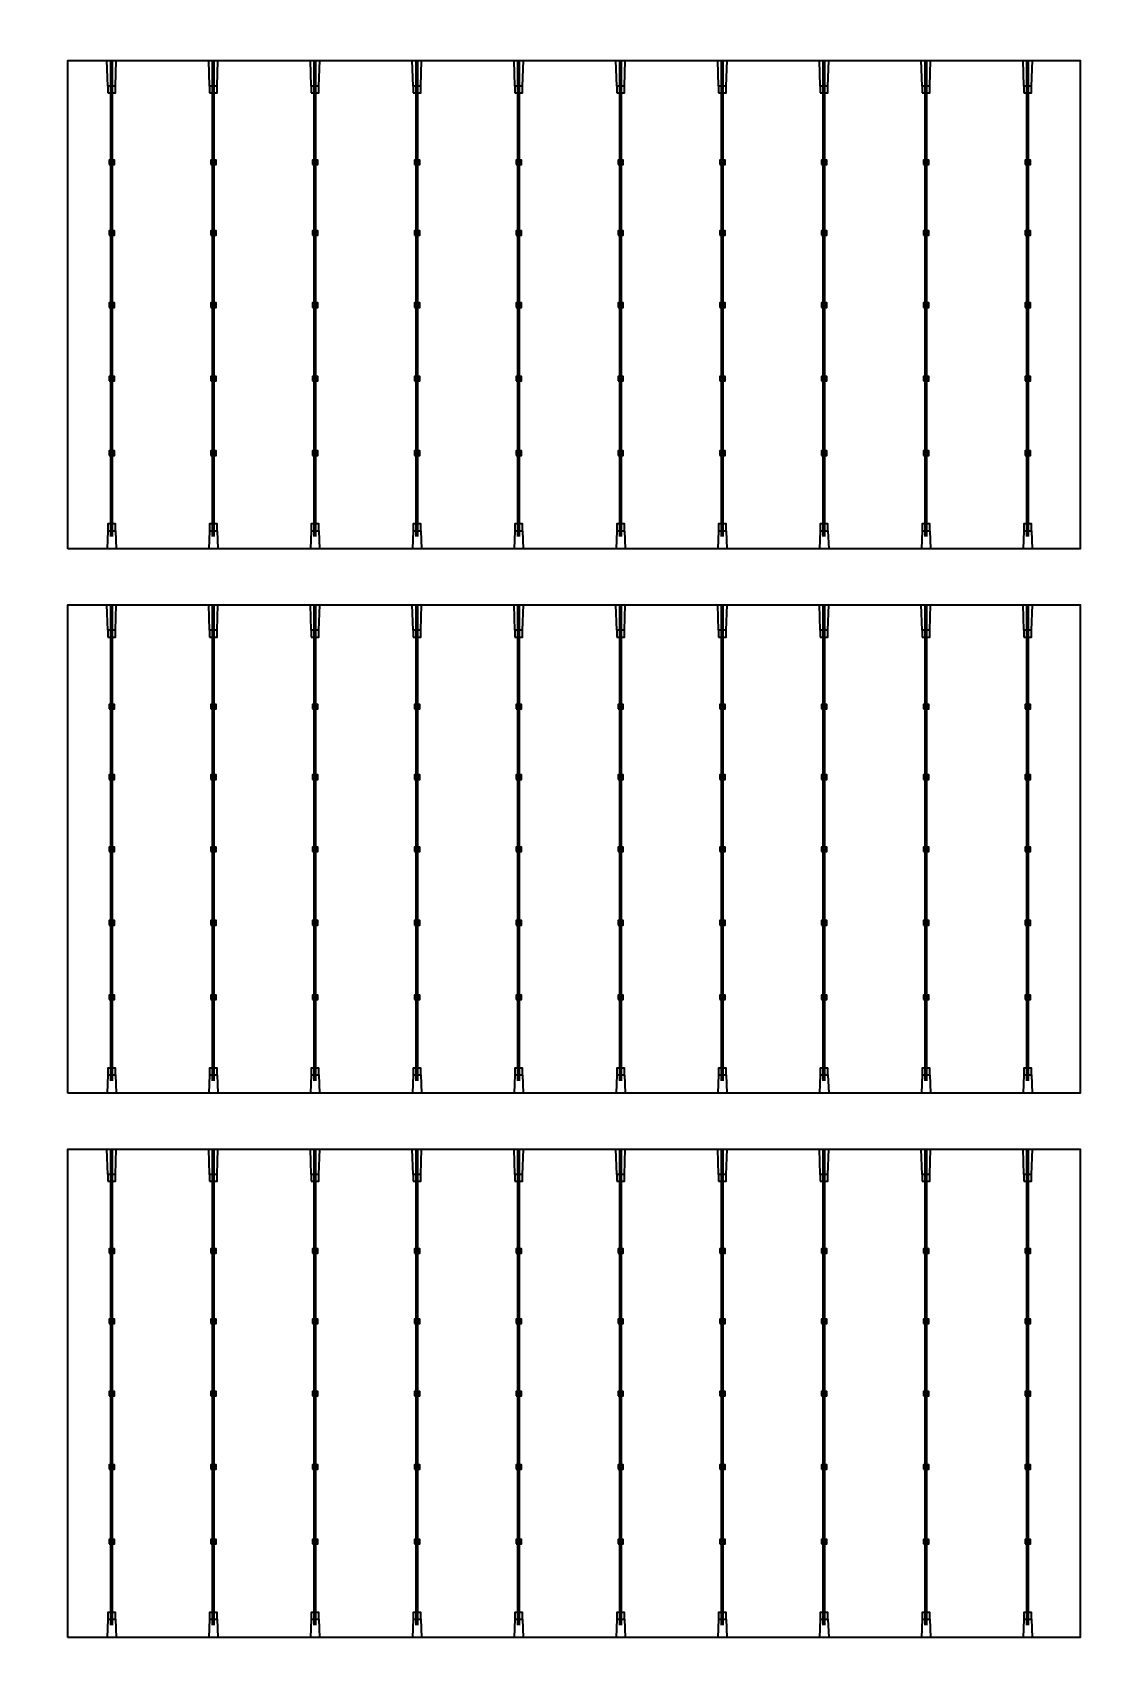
# Model space of a CAD drawing. Header units: millimetres. Extents: x 10297564 to 11610295, y -9287743 to -8409454.
# Drawn here: x 10428762 to 10431328, y -9081302 to -9077431 of the extents above; entities that cross this region are included whole.
import ezdxf

# ---------------------------------------------------------------- set-up
doc = ezdxf.new("R2010")
doc.units = ezdxf.units.MM
doc.header["$LTSCALE"] = 100
doc.layers.add('E1', color=1, linetype='Continuous')
doc.layers.add('Outline', color=5, linetype='Continuous', lineweight=25)
doc.styles.add('HL-S1', font='DotumChe.ttf')
doc.styles.add('MG', font='malgun.ttf')
doc.dimstyles.new('HL-100', dxfattribs={"dimscale": 100, "dimtxt": 3, "dimasz": 4, "dimexe": 2, "dimexo": 2, "dimgap": 1, "dimtad": 1, "dimdec": 0, "dimzin": 0, "dimlunit": 6, "dimtxsty": 'HL-S1', "dimblk": 'DOTSMALL', "dimcen": 4, "dimdle": 2, "dimclrd": 256, "dimclre": 256, "dimclrt": 4, "dimazin": 0, "dimtfac": 1, "dimtdec": 0, "dimtix": 1, "dimtmove": 2, "dimatfit": 3, "dimldrblk": 'DOTSMALL', "dimfxl": 1.5, "dimtolj": 1, "dimtzin": 0, "dimlwd": -1, "dimlwe": -1, "dimarcsym": 0})

# ---------------------------------------------------------------- blocks, each defined once
blk = doc.blocks.new('*D75')
at = {"layer": 'defpoints', "color": 0, "transparency": 16777216}
for p in [(10439230.2, -9073249.8), (10439230.2, -9073249.8), (10423426.7, -9107604.7)]:
    blk.add_point(p, dxfattribs=at)
at = {"layer": 'E1', "color": 1, "transparency": 16777216}
for p, q in [((10439593.6, -9073417), (10439593.6, -9073417)), ((10423593.8, -9107241.3), (10439063, -9073613.2)), ((10423790.1, -9107771.8), (10423790.1, -9107771.8))]:
    blk.add_line(p, q, dxfattribs=at)
for points in [[(10439002.4, -9073585.4), (10439123.6, -9073641.1), (10439230.2, -9073249.8)], [(10423533.3, -9107213.4), (10423654.4, -9107269.1), (10423426.7, -9107604.7)]]:
    blk.add_solid(points, dxfattribs=at)
at = {"layer": 'E1', "color": 7, "transparency": 16777216, "insert": (10430911.1, -9090235.3), "char_height": 500, "attachment_point": 5, "rotation": 65.2972, "style": 'MG'}
blk.add_mtext('\\A1;2711.1', dxfattribs=at)
blk = doc.blocks.new('_DotSmall')
at = {"color": 0, "linetype": 'ByBlock', "const_width": 0.5}
blk.add_lwpolyline([(-0.0625, 0, 1), (0.0625, 0, 1)], format="xyb", close=True, dxfattribs=at)

msp = doc.modelspace()

# ---------------------------------------------------------------- hatches: boundary and pattern name
at = {"true_color": 0x939598}
h = msp.add_hatch(color=252, dxfattribs=at)
h.dxf.hatch_style = 1
h.paths.add_polyline_path([(10428950.9, -9077497.1), (10428946.9, -9077497.1), (10428946.9, -9078625.5), (10428950.9, -9078625.5)])
h = msp.add_hatch(color=252, dxfattribs=at)
h.dxf.hatch_style = 1
h.paths.add_polyline_path([(10429192.2, -9077497.1), (10429188.2, -9077497.1), (10429188.2, -9078625.5), (10429192.2, -9078625.5)])
h = msp.add_hatch(color=252, dxfattribs=at)
h.dxf.hatch_style = 1
h.paths.add_polyline_path([(10429433.5, -9077497.1), (10429429.5, -9077497.1), (10429429.5, -9078625.5), (10429433.5, -9078625.5)])
h = msp.add_hatch(color=252, dxfattribs=at)
h.dxf.hatch_style = 1
h.paths.add_polyline_path([(10429674.8, -9077497.1), (10429670.8, -9077497.1), (10429670.8, -9078625.5), (10429674.8, -9078625.5)])
h = msp.add_hatch(color=252, dxfattribs=at)
h.dxf.hatch_style = 1
h.paths.add_polyline_path([(10429916.1, -9077497.1), (10429912.1, -9077497.1), (10429912.1, -9078625.5), (10429916.1, -9078625.5)])
h = msp.add_hatch(color=252, dxfattribs=at)
h.dxf.hatch_style = 1
h.paths.add_polyline_path([(10430157.4, -9077497.1), (10430153.4, -9077497.1), (10430153.4, -9078625.5), (10430157.4, -9078625.5)])
h = msp.add_hatch(color=252, dxfattribs=at)
h.dxf.hatch_style = 1
h.paths.add_polyline_path([(10430398.7, -9077497.1), (10430394.7, -9077497.1), (10430394.7, -9078625.5), (10430398.7, -9078625.5)])
h = msp.add_hatch(color=252, dxfattribs=at)
h.dxf.hatch_style = 1
h.paths.add_polyline_path([(10430640.1, -9077497.1), (10430636, -9077497.1), (10430636, -9078625.5), (10430640.1, -9078625.5)])
h = msp.add_hatch(color=252, dxfattribs=at)
h.dxf.hatch_style = 1
h.paths.add_polyline_path([(10430881.4, -9077497.1), (10430877.3, -9077497.1), (10430877.3, -9078625.5), (10430881.4, -9078625.5)])
h = msp.add_hatch(color=252, dxfattribs=at)
h.dxf.hatch_style = 1
h.paths.add_polyline_path([(10431122.7, -9077497.1), (10431118.6, -9077497.1), (10431118.6, -9078625.5), (10431122.7, -9078625.5)])
h = msp.add_hatch(color=252, dxfattribs=at)
h.dxf.hatch_style = 1
h.paths.add_polyline_path([(10428950.9, -9078787.3), (10428946.9, -9078787.3), (10428946.9, -9079915.8), (10428950.9, -9079915.8)])
h = msp.add_hatch(color=252, dxfattribs=at)
h.dxf.hatch_style = 1
h.paths.add_polyline_path([(10429192.2, -9078787.3), (10429188.2, -9078787.3), (10429188.2, -9079915.8), (10429192.2, -9079915.8)])
h = msp.add_hatch(color=252, dxfattribs=at)
h.dxf.hatch_style = 1
h.paths.add_polyline_path([(10429433.5, -9078787.3), (10429429.5, -9078787.3), (10429429.5, -9079915.8), (10429433.5, -9079915.8)])
h = msp.add_hatch(color=252, dxfattribs=at)
h.dxf.hatch_style = 1
h.paths.add_polyline_path([(10429674.8, -9078787.3), (10429670.8, -9078787.3), (10429670.8, -9079915.8), (10429674.8, -9079915.8)])
h = msp.add_hatch(color=252, dxfattribs=at)
h.dxf.hatch_style = 1
h.paths.add_polyline_path([(10429916.1, -9078787.3), (10429912.1, -9078787.3), (10429912.1, -9079915.8), (10429916.1, -9079915.8)])
h = msp.add_hatch(color=252, dxfattribs=at)
h.dxf.hatch_style = 1
h.paths.add_polyline_path([(10430157.4, -9078787.3), (10430153.4, -9078787.3), (10430153.4, -9079915.8), (10430157.4, -9079915.8)])
h = msp.add_hatch(color=252, dxfattribs=at)
h.dxf.hatch_style = 1
h.paths.add_polyline_path([(10430398.7, -9078787.3), (10430394.7, -9078787.3), (10430394.7, -9079915.8), (10430398.7, -9079915.8)])
h = msp.add_hatch(color=252, dxfattribs=at)
h.dxf.hatch_style = 1
h.paths.add_polyline_path([(10430640.1, -9078787.3), (10430636, -9078787.3), (10430636, -9079915.8), (10430640.1, -9079915.8)])
h = msp.add_hatch(color=252, dxfattribs=at)
h.dxf.hatch_style = 1
h.paths.add_polyline_path([(10430881.4, -9078787.3), (10430877.3, -9078787.3), (10430877.3, -9079915.8), (10430881.4, -9079915.8)])
h = msp.add_hatch(color=252, dxfattribs=at)
h.dxf.hatch_style = 1
h.paths.add_polyline_path([(10431122.7, -9078787.3), (10431118.6, -9078787.3), (10431118.6, -9079915.8), (10431122.7, -9079915.8)])
h = msp.add_hatch(color=252, dxfattribs=at)
h.dxf.hatch_style = 1
h.paths.add_polyline_path([(10428950.9, -9080077.5), (10428946.9, -9080077.5), (10428946.9, -9081206), (10428950.9, -9081206)])
h = msp.add_hatch(color=252, dxfattribs=at)
h.dxf.hatch_style = 1
h.paths.add_polyline_path([(10429192.2, -9080077.5), (10429188.2, -9080077.5), (10429188.2, -9081206), (10429192.2, -9081206)])
h = msp.add_hatch(color=252, dxfattribs=at)
h.dxf.hatch_style = 1
h.paths.add_polyline_path([(10429433.5, -9080077.5), (10429429.5, -9080077.5), (10429429.5, -9081206), (10429433.5, -9081206)])
h = msp.add_hatch(color=252, dxfattribs=at)
h.dxf.hatch_style = 1
h.paths.add_polyline_path([(10429674.8, -9080077.5), (10429670.8, -9080077.5), (10429670.8, -9081206), (10429674.8, -9081206)])
h = msp.add_hatch(color=252, dxfattribs=at)
h.dxf.hatch_style = 1
h.paths.add_polyline_path([(10429916.1, -9080077.5), (10429912.1, -9080077.5), (10429912.1, -9081206), (10429916.1, -9081206)])
h = msp.add_hatch(color=252, dxfattribs=at)
h.dxf.hatch_style = 1
h.paths.add_polyline_path([(10430157.4, -9080077.5), (10430153.4, -9080077.5), (10430153.4, -9081206), (10430157.4, -9081206)])
h = msp.add_hatch(color=252, dxfattribs=at)
h.dxf.hatch_style = 1
h.paths.add_polyline_path([(10430398.7, -9080077.5), (10430394.7, -9080077.5), (10430394.7, -9081206), (10430398.7, -9081206)])
h = msp.add_hatch(color=252, dxfattribs=at)
h.dxf.hatch_style = 1
h.paths.add_polyline_path([(10430640.1, -9080077.5), (10430636, -9080077.5), (10430636, -9081206), (10430640.1, -9081206)])
h = msp.add_hatch(color=252, dxfattribs=at)
h.dxf.hatch_style = 1
h.paths.add_polyline_path([(10430881.4, -9080077.5), (10430877.3, -9080077.5), (10430877.3, -9081206), (10430881.4, -9081206)])
h = msp.add_hatch(color=252, dxfattribs=at)
h.dxf.hatch_style = 1
h.paths.add_polyline_path([(10431122.7, -9080077.5), (10431118.6, -9080077.5), (10431118.6, -9081206), (10431122.7, -9081206)])

# ---------------------------------------------------------------- linework, layer by layer
for p, q in [((10428939.8, -9077557.4), (10428937.9, -9077497.1)), ((10428946.9, -9078625.5), (10428946.9, -9077497.1)), ((10428950.9, -9078625.5), (10428950.9, -9077497.1)), ((10428957.9, -9077557.4), (10428959.9, -9077497.1)), ((10429181.1, -9077557.4), (10429179.2, -9077497.1)), ((10429188.2, -9078625.5), (10429188.2, -9077497.1)), ((10429192.2, -9078625.5), (10429192.2, -9077497.1)), ((10429199.3, -9077557.4), (10429201.2, -9077497.1)), ((10429422.4, -9077557.4), (10429420.5, -9077497.1)), ((10429429.5, -9078625.5), (10429429.5, -9077497.1)), ((10429433.5, -9078625.5), (10429433.5, -9077497.1)), ((10429440.6, -9077557.4), (10429442.5, -9077497.1)), ((10429663.7, -9077557.4), (10429661.8, -9077497.1)), ((10429670.8, -9078625.5), (10429670.8, -9077497.1)), ((10429674.8, -9078625.5), (10429674.8, -9077497.1)), ((10429681.9, -9077557.4), (10429683.8, -9077497.1)), ((10429905, -9077557.4), (10429903.1, -9077497.1)), ((10429912.1, -9078625.5), (10429912.1, -9077497.1)), ((10429916.1, -9078625.5), (10429916.1, -9077497.1)), ((10429923.2, -9077557.4), (10429925.1, -9077497.1)), ((10430146.3, -9077557.4), (10430144.4, -9077497.1)), ((10430153.4, -9078625.5), (10430153.4, -9077497.1)), ((10430157.4, -9078625.5), (10430157.4, -9077497.1)), ((10430164.5, -9077557.4), (10430166.4, -9077497.1)), ((10430387.7, -9077557.4), (10430385.7, -9077497.1)), ((10430394.7, -9078625.5), (10430394.7, -9077497.1)), ((10430398.7, -9078625.5), (10430398.7, -9077497.1)), ((10430405.8, -9077557.4), (10430407.8, -9077497.1)), ((10430629, -9077557.4), (10430627, -9077497.1)), ((10430636, -9078625.5), (10430636, -9077497.1)), ((10430640.1, -9078625.5), (10430640.1, -9077497.1)), ((10430647.1, -9077557.4), (10430649.1, -9077497.1)), ((10430870.3, -9077557.4), (10430868.3, -9077497.1)), ((10430877.3, -9078625.5), (10430877.3, -9077497.1)), ((10430881.4, -9078625.5), (10430881.4, -9077497.1)), ((10430888.4, -9077557.4), (10430890.4, -9077497.1)), ((10431111.6, -9077557.4), (10431109.6, -9077497.1)), ((10431118.6, -9078625.5), (10431118.6, -9077497.1)), ((10431122.7, -9078625.5), (10431122.7, -9077497.1)), ((10431129.7, -9077557.4), (10431131.7, -9077497.1)), ((10428948.5, -9077558.1), (10428948.5, -9077900.4)), ((10428949.3, -9077558.1), (10428949.3, -9077900.4)), ((10429189.8, -9077558.1), (10429189.8, -9077900.4)), ((10429190.6, -9077558.1), (10429190.6, -9077900.4)), ((10429431.1, -9077558.1), (10429431.1, -9078071.7)), ((10429431.9, -9077558.1), (10429431.9, -9078071.7)), ((10429672.4, -9077558.1), (10429672.4, -9078071.7)), ((10429673.2, -9077558.1), (10429673.2, -9078071.7)), ((10429913.7, -9077558.1), (10429913.7, -9078071.7)), ((10429914.5, -9077558.1), (10429914.5, -9078071.7)), ((10430155, -9077558.1), (10430155, -9078071.7)), ((10430155.8, -9077558.1), (10430155.8, -9078071.7)), ((10430396.3, -9077558.1), (10430396.3, -9078071.7)), ((10430397.1, -9077558.1), (10430397.1, -9078071.7)), ((10430637.6, -9077558.1), (10430637.6, -9078071.7)), ((10430638.4, -9077558.1), (10430638.4, -9078071.7)), ((10430878.9, -9077558.1), (10430878.9, -9078071.7)), ((10430879.8, -9077558.1), (10430879.8, -9078071.7)), ((10431120.2, -9077558.1), (10431120.2, -9078071.7)), ((10431121.1, -9077558.1), (10431121.1, -9078071.7)), ((10428948.5, -9077910.8), (10428948.5, -9078071.7)), ((10428949.3, -9077910.8), (10428949.3, -9078071.7)), ((10429189.8, -9077910.8), (10429189.8, -9078071.7)), ((10429190.6, -9077910.8), (10429190.6, -9078071.7)), ((10428948.5, -9078082.1), (10428948.5, -9078245.7)), ((10428949.3, -9078082.1), (10428949.3, -9078245.7)), ((10429189.8, -9078082.1), (10429189.8, -9078422.6)), ((10429190.6, -9078082.1), (10429190.6, -9078422.6)), ((10429431.1, -9078082.1), (10429431.1, -9078422.6)), ((10429431.9, -9078082.1), (10429431.9, -9078422.6)), ((10429672.4, -9078082.1), (10429672.4, -9078422.6)), ((10429673.2, -9078082.1), (10429673.2, -9078422.6)), ((10429913.7, -9078082.1), (10429913.7, -9078422.6)), ((10429914.5, -9078082.1), (10429914.5, -9078422.6)), ((10430155, -9078082.1), (10430155, -9078422.6)), ((10430155.8, -9078082.1), (10430155.8, -9078422.6)), ((10430396.3, -9078082.1), (10430396.3, -9078422.6)), ((10430397.1, -9078082.1), (10430397.1, -9078422.6)), ((10430637.6, -9078082.1), (10430637.6, -9078422.6)), ((10430638.4, -9078082.1), (10430638.4, -9078422.6)), ((10430878.9, -9078082.1), (10430878.9, -9078422.6)), ((10430879.8, -9078082.1), (10430879.8, -9078422.6)), ((10431120.2, -9078082.1), (10431120.2, -9078422.6)), ((10431121.1, -9078082.1), (10431121.1, -9078422.6)), ((10428948.5, -9078256.2), (10428948.5, -9078422.6)), ((10428949.3, -9078256.2), (10428949.3, -9078422.6)), ((10428948.5, -9078433.1), (10428948.5, -9078595.6)), ((10428949.3, -9078433.1), (10428949.3, -9078595.6)), ((10429189.8, -9078433.1), (10429189.8, -9078595.6)), ((10429190.6, -9078433.1), (10429190.6, -9078595.6)), ((10429431.1, -9078433.1), (10429431.1, -9078595.6)), ((10429431.9, -9078433.1), (10429431.9, -9078595.6)), ((10429672.4, -9078433.1), (10429672.4, -9078595.6)), ((10429673.2, -9078433.1), (10429673.2, -9078595.6)), ((10429913.7, -9078433.1), (10429913.7, -9078595.6)), ((10429914.5, -9078433.1), (10429914.5, -9078595.6)), ((10430155, -9078433.1), (10430155, -9078595.6)), ((10430155.8, -9078433.1), (10430155.8, -9078595.6)), ((10430396.3, -9078433.1), (10430396.3, -9078595.6)), ((10430397.1, -9078433.1), (10430397.1, -9078595.6)), ((10430637.6, -9078433.1), (10430637.6, -9078595.6)), ((10430638.4, -9078433.1), (10430638.4, -9078595.6)), ((10430878.9, -9078433.1), (10430878.9, -9078595.6)), ((10430879.8, -9078433.1), (10430879.8, -9078595.6)), ((10431120.2, -9078433.1), (10431120.2, -9078595.6)), ((10431121.1, -9078433.1), (10431121.1, -9078595.6)), ((10428939.8, -9078611.6), (10428938.1, -9078654.8)), ((10428957.9, -9078611.6), (10428959.6, -9078654.8)), ((10429181.1, -9078611.6), (10429179.4, -9078654.8)), ((10429199.3, -9078611.6), (10429200.9, -9078654.8)), ((10429422.4, -9078611.6), (10429420.7, -9078654.8)), ((10429440.6, -9078611.6), (10429442.2, -9078654.8)), ((10429663.7, -9078611.6), (10429662, -9078654.8)), ((10429681.9, -9078611.6), (10429683.6, -9078654.8)), ((10429905, -9078611.6), (10429903.4, -9078654.8)), ((10429923.2, -9078611.6), (10429924.9, -9078654.8)), ((10430146.3, -9078611.6), (10430144.7, -9078654.8)), ((10430164.5, -9078611.6), (10430166.2, -9078654.8)), ((10430387.7, -9078611.6), (10430386, -9078654.8)), ((10430405.8, -9078611.6), (10430407.5, -9078654.8)), ((10430629, -9078611.6), (10430627.3, -9078654.8)), ((10430647.1, -9078611.6), (10430648.8, -9078654.8)), ((10430870.3, -9078611.6), (10430868.6, -9078654.8)), ((10430888.4, -9078611.6), (10430890.1, -9078654.8)), ((10431111.6, -9078611.6), (10431109.9, -9078654.8)), ((10431129.7, -9078611.6), (10431131.4, -9078654.8)), ((10428939.8, -9078847.6), (10428937.9, -9078787.3)), ((10428946.9, -9079915.8), (10428946.9, -9078787.3)), ((10428950.9, -9079915.8), (10428950.9, -9078787.3)), ((10428957.9, -9078847.6), (10428959.9, -9078787.3)), ((10429181.1, -9078847.6), (10429179.2, -9078787.3)), ((10429188.2, -9079915.8), (10429188.2, -9078787.3)), ((10429192.2, -9079915.8), (10429192.2, -9078787.3)), ((10429199.3, -9078847.6), (10429201.2, -9078787.3)), ((10429422.4, -9078847.6), (10429420.5, -9078787.3)), ((10429429.5, -9079915.8), (10429429.5, -9078787.3)), ((10429433.5, -9079915.8), (10429433.5, -9078787.3)), ((10429440.6, -9078847.6), (10429442.5, -9078787.3)), ((10429663.7, -9078847.6), (10429661.8, -9078787.3)), ((10429670.8, -9079915.8), (10429670.8, -9078787.3)), ((10429674.8, -9079915.8), (10429674.8, -9078787.3)), ((10429681.9, -9078847.6), (10429683.8, -9078787.3)), ((10429905, -9078847.6), (10429903.1, -9078787.3)), ((10429912.1, -9079915.8), (10429912.1, -9078787.3)), ((10429916.1, -9079915.8), (10429916.1, -9078787.3)), ((10429923.2, -9078847.6), (10429925.1, -9078787.3)), ((10430146.3, -9078847.6), (10430144.4, -9078787.3)), ((10430153.4, -9079915.8), (10430153.4, -9078787.3)), ((10430157.4, -9079915.8), (10430157.4, -9078787.3)), ((10430164.5, -9078847.6), (10430166.4, -9078787.3)), ((10430387.7, -9078847.6), (10430385.7, -9078787.3)), ((10430394.7, -9079915.8), (10430394.7, -9078787.3)), ((10430398.7, -9079915.8), (10430398.7, -9078787.3)), ((10430405.8, -9078847.6), (10430407.8, -9078787.3)), ((10430629, -9078847.6), (10430627, -9078787.3)), ((10430636, -9079915.8), (10430636, -9078787.3)), ((10430640.1, -9079915.8), (10430640.1, -9078787.3)), ((10430647.1, -9078847.6), (10430649.1, -9078787.3)), ((10430870.3, -9078847.6), (10430868.3, -9078787.3)), ((10430877.3, -9079915.8), (10430877.3, -9078787.3)), ((10430881.4, -9079915.8), (10430881.4, -9078787.3)), ((10430888.4, -9078847.6), (10430890.4, -9078787.3)), ((10431111.6, -9078847.6), (10431109.6, -9078787.3)), ((10431118.6, -9079915.8), (10431118.6, -9078787.3)), ((10431122.7, -9079915.8), (10431122.7, -9078787.3)), ((10431129.7, -9078847.6), (10431131.7, -9078787.3)), ((10428948.5, -9078848.3), (10428948.5, -9079190.6)), ((10428949.3, -9078848.3), (10428949.3, -9079190.6)), ((10429189.8, -9078848.3), (10429189.8, -9079190.6)), ((10429190.6, -9078848.3), (10429190.6, -9079190.6)), ((10429431.1, -9078848.3), (10429431.1, -9079361.9)), ((10429431.9, -9078848.3), (10429431.9, -9079361.9)), ((10429672.4, -9078848.3), (10429672.4, -9079361.9)), ((10429673.2, -9078848.3), (10429673.2, -9079361.9)), ((10429913.7, -9078848.3), (10429913.7, -9079361.9)), ((10429914.5, -9078848.3), (10429914.5, -9079361.9)), ((10430155, -9078848.3), (10430155, -9079361.9)), ((10430155.8, -9078848.3), (10430155.8, -9079361.9)), ((10430396.3, -9078848.3), (10430396.3, -9079361.9)), ((10430397.1, -9078848.3), (10430397.1, -9079361.9)), ((10430637.6, -9078848.3), (10430637.6, -9079361.9)), ((10430638.4, -9078848.3), (10430638.4, -9079361.9)), ((10430878.9, -9078848.3), (10430878.9, -9079361.9)), ((10430879.8, -9078848.3), (10430879.8, -9079361.9)), ((10431120.2, -9078848.3), (10431120.2, -9079361.9)), ((10431121.1, -9078848.3), (10431121.1, -9079361.9)), ((10428948.5, -9079201.1), (10428948.5, -9079361.9)), ((10428949.3, -9079201.1), (10428949.3, -9079361.9)), ((10429189.8, -9079201.1), (10429189.8, -9079361.9)), ((10429190.6, -9079201.1), (10429190.6, -9079361.9)), ((10428948.5, -9079372.3), (10428948.5, -9079536)), ((10428949.3, -9079372.3), (10428949.3, -9079536)), ((10429189.8, -9079372.3), (10429189.8, -9079712.8)), ((10429190.6, -9079372.3), (10429190.6, -9079712.8)), ((10429431.1, -9079372.3), (10429431.1, -9079712.8)), ((10429431.9, -9079372.3), (10429431.9, -9079712.8)), ((10429672.4, -9079372.3), (10429672.4, -9079712.8)), ((10429673.2, -9079372.3), (10429673.2, -9079712.8)), ((10429913.7, -9079372.3), (10429913.7, -9079712.8)), ((10429914.5, -9079372.3), (10429914.5, -9079712.8)), ((10430155, -9079372.3), (10430155, -9079712.8)), ((10430155.8, -9079372.3), (10430155.8, -9079712.8)), ((10430396.3, -9079372.3), (10430396.3, -9079712.8)), ((10430397.1, -9079372.3), (10430397.1, -9079712.8)), ((10430637.6, -9079372.3), (10430637.6, -9079712.8)), ((10430638.4, -9079372.3), (10430638.4, -9079712.8)), ((10430878.9, -9079372.3), (10430878.9, -9079712.8)), ((10430879.8, -9079372.3), (10430879.8, -9079712.8)), ((10431120.2, -9079372.3), (10431120.2, -9079712.8)), ((10431121.1, -9079372.3), (10431121.1, -9079712.8)), ((10428948.5, -9079546.4), (10428948.5, -9079712.8)), ((10428949.3, -9079546.4), (10428949.3, -9079712.8)), ((10428948.5, -9079723.3), (10428948.5, -9079885.8)), ((10428949.3, -9079723.3), (10428949.3, -9079885.8)), ((10429189.8, -9079723.3), (10429189.8, -9079885.8)), ((10429190.6, -9079723.3), (10429190.6, -9079885.8)), ((10429431.1, -9079723.3), (10429431.1, -9079885.8)), ((10429431.9, -9079723.3), (10429431.9, -9079885.8)), ((10429672.4, -9079723.3), (10429672.4, -9079885.8)), ((10429673.2, -9079723.3), (10429673.2, -9079885.8)), ((10429913.7, -9079723.3), (10429913.7, -9079885.8)), ((10429914.5, -9079723.3), (10429914.5, -9079885.8)), ((10430155, -9079723.3), (10430155, -9079885.8)), ((10430155.8, -9079723.3), (10430155.8, -9079885.8)), ((10430396.3, -9079723.3), (10430396.3, -9079885.8)), ((10430397.1, -9079723.3), (10430397.1, -9079885.8)), ((10430637.6, -9079723.3), (10430637.6, -9079885.8)), ((10430638.4, -9079723.3), (10430638.4, -9079885.8)), ((10430878.9, -9079723.3), (10430878.9, -9079885.8)), ((10430879.8, -9079723.3), (10430879.8, -9079885.8)), ((10431120.2, -9079723.3), (10431120.2, -9079885.8)), ((10431121.1, -9079723.3), (10431121.1, -9079885.8)), ((10428939.8, -9079901.8), (10428938.1, -9079945)), ((10428957.9, -9079901.8), (10428959.6, -9079945)), ((10429181.1, -9079901.8), (10429179.4, -9079945)), ((10429199.3, -9079901.8), (10429200.9, -9079945)), ((10429422.4, -9079901.8), (10429420.7, -9079945)), ((10429440.6, -9079901.8), (10429442.2, -9079945)), ((10429663.7, -9079901.8), (10429662, -9079945)), ((10429681.9, -9079901.8), (10429683.6, -9079945)), ((10429905, -9079901.8), (10429903.4, -9079945)), ((10429923.2, -9079901.8), (10429924.9, -9079945)), ((10430146.3, -9079901.8), (10430144.7, -9079945)), ((10430164.5, -9079901.8), (10430166.2, -9079945)), ((10430387.7, -9079901.8), (10430386, -9079945)), ((10430405.8, -9079901.8), (10430407.5, -9079945)), ((10430629, -9079901.8), (10430627.3, -9079945)), ((10430647.1, -9079901.8), (10430648.8, -9079945)), ((10430870.3, -9079901.8), (10430868.6, -9079945)), ((10430888.4, -9079901.8), (10430890.1, -9079945)), ((10431111.6, -9079901.8), (10431109.9, -9079945)), ((10431129.7, -9079901.8), (10431131.4, -9079945)), ((10428939.8, -9080137.8), (10428937.9, -9080077.5)), ((10428946.9, -9081206), (10428946.9, -9080077.5)), ((10428950.9, -9081206), (10428950.9, -9080077.5)), ((10428957.9, -9080137.8), (10428959.9, -9080077.5)), ((10429181.1, -9080137.8), (10429179.2, -9080077.5)), ((10429188.2, -9081206), (10429188.2, -9080077.5)), ((10429192.2, -9081206), (10429192.2, -9080077.5)), ((10429199.3, -9080137.8), (10429201.2, -9080077.5)), ((10429422.4, -9080137.8), (10429420.5, -9080077.5)), ((10429429.5, -9081206), (10429429.5, -9080077.5)), ((10429433.5, -9081206), (10429433.5, -9080077.5)), ((10429440.6, -9080137.8), (10429442.5, -9080077.5)), ((10429663.7, -9080137.8), (10429661.8, -9080077.5)), ((10429670.8, -9081206), (10429670.8, -9080077.5)), ((10429674.8, -9081206), (10429674.8, -9080077.5)), ((10429681.9, -9080137.8), (10429683.8, -9080077.5)), ((10429905, -9080137.8), (10429903.1, -9080077.5)), ((10429912.1, -9081206), (10429912.1, -9080077.5)), ((10429916.1, -9081206), (10429916.1, -9080077.5)), ((10429923.2, -9080137.8), (10429925.1, -9080077.5)), ((10430146.3, -9080137.8), (10430144.4, -9080077.5)), ((10430153.4, -9081206), (10430153.4, -9080077.5)), ((10430157.4, -9081206), (10430157.4, -9080077.5)), ((10430164.5, -9080137.8), (10430166.4, -9080077.5)), ((10430387.7, -9080137.8), (10430385.7, -9080077.5)), ((10430394.7, -9081206), (10430394.7, -9080077.5)), ((10430398.7, -9081206), (10430398.7, -9080077.5)), ((10430405.8, -9080137.8), (10430407.8, -9080077.5)), ((10430629, -9080137.8), (10430627, -9080077.5)), ((10430636, -9081206), (10430636, -9080077.5)), ((10430640.1, -9081206), (10430640.1, -9080077.5)), ((10430647.1, -9080137.8), (10430649.1, -9080077.5)), ((10430870.3, -9080137.8), (10430868.3, -9080077.5)), ((10430877.3, -9081206), (10430877.3, -9080077.5)), ((10430881.4, -9081206), (10430881.4, -9080077.5)), ((10430888.4, -9080137.8), (10430890.4, -9080077.5)), ((10431111.6, -9080137.8), (10431109.6, -9080077.5)), ((10431118.6, -9081206), (10431118.6, -9080077.5)), ((10431122.7, -9081206), (10431122.7, -9080077.5)), ((10431129.7, -9080137.8), (10431131.7, -9080077.5)), ((10428948.5, -9080138.5), (10428948.5, -9080480.8)), ((10428949.3, -9080138.5), (10428949.3, -9080480.8)), ((10429189.8, -9080138.5), (10429189.8, -9080480.8)), ((10429190.6, -9080138.5), (10429190.6, -9080480.8)), ((10429431.1, -9080138.5), (10429431.1, -9080652.1)), ((10429431.9, -9080138.5), (10429431.9, -9080652.1)), ((10429672.4, -9080138.5), (10429672.4, -9080652.1)), ((10429673.2, -9080138.5), (10429673.2, -9080652.1)), ((10429913.7, -9080138.5), (10429913.7, -9080652.1)), ((10429914.5, -9080138.5), (10429914.5, -9080652.1)), ((10430155, -9080138.5), (10430155, -9080652.1)), ((10430155.8, -9080138.5), (10430155.8, -9080652.1)), ((10430396.3, -9080138.5), (10430396.3, -9080652.1)), ((10430397.1, -9080138.5), (10430397.1, -9080652.1)), ((10430637.6, -9080138.5), (10430637.6, -9080652.1)), ((10430638.4, -9080138.5), (10430638.4, -9080652.1)), ((10430878.9, -9080138.5), (10430878.9, -9080652.1)), ((10430879.8, -9080138.5), (10430879.8, -9080652.1)), ((10431120.2, -9080138.5), (10431120.2, -9080652.1)), ((10431121.1, -9080138.5), (10431121.1, -9080652.1)), ((10428948.5, -9080491.3), (10428948.5, -9080652.1)), ((10428949.3, -9080491.3), (10428949.3, -9080652.1)), ((10429189.8, -9080491.3), (10429189.8, -9080652.1)), ((10429190.6, -9080491.3), (10429190.6, -9080652.1)), ((10428948.5, -9080662.6), (10428948.5, -9080826.2)), ((10428949.3, -9080662.6), (10428949.3, -9080826.2)), ((10429189.8, -9080662.6), (10429189.8, -9081003)), ((10429190.6, -9080662.6), (10429190.6, -9081003)), ((10429431.1, -9080662.6), (10429431.1, -9081003)), ((10429431.9, -9080662.6), (10429431.9, -9081003)), ((10429672.4, -9080662.6), (10429672.4, -9081003)), ((10429673.2, -9080662.6), (10429673.2, -9081003)), ((10429913.7, -9080662.6), (10429913.7, -9081003)), ((10429914.5, -9080662.6), (10429914.5, -9081003)), ((10430155, -9080662.6), (10430155, -9081003)), ((10430155.8, -9080662.6), (10430155.8, -9081003)), ((10430396.3, -9080662.6), (10430396.3, -9081003)), ((10430397.1, -9080662.6), (10430397.1, -9081003)), ((10430637.6, -9080662.6), (10430637.6, -9081003)), ((10430638.4, -9080662.6), (10430638.4, -9081003)), ((10430878.9, -9080662.6), (10430878.9, -9081003)), ((10430879.8, -9080662.6), (10430879.8, -9081003)), ((10431120.2, -9080662.6), (10431120.2, -9081003)), ((10431121.1, -9080662.6), (10431121.1, -9081003)), ((10428948.5, -9080836.6), (10428948.5, -9081003)), ((10428949.3, -9080836.6), (10428949.3, -9081003)), ((10428948.5, -9081013.5), (10428948.5, -9081176)), ((10428949.3, -9081013.5), (10428949.3, -9081176)), ((10429189.8, -9081013.5), (10429189.8, -9081176)), ((10429190.6, -9081013.5), (10429190.6, -9081176)), ((10429431.1, -9081013.5), (10429431.1, -9081176)), ((10429431.9, -9081013.5), (10429431.9, -9081176)), ((10429672.4, -9081013.5), (10429672.4, -9081176)), ((10429673.2, -9081013.5), (10429673.2, -9081176)), ((10429913.7, -9081013.5), (10429913.7, -9081176)), ((10429914.5, -9081013.5), (10429914.5, -9081176)), ((10430155, -9081013.5), (10430155, -9081176)), ((10430155.8, -9081013.5), (10430155.8, -9081176)), ((10430396.3, -9081013.5), (10430396.3, -9081176)), ((10430397.1, -9081013.5), (10430397.1, -9081176)), ((10430637.6, -9081013.5), (10430637.6, -9081176)), ((10430638.4, -9081013.5), (10430638.4, -9081176)), ((10430878.9, -9081013.5), (10430878.9, -9081176)), ((10430879.8, -9081013.5), (10430879.8, -9081176)), ((10431120.2, -9081013.5), (10431120.2, -9081176)), ((10431121.1, -9081013.5), (10431121.1, -9081176)), ((10428939.8, -9081192), (10428938.1, -9081235.2)), ((10428957.9, -9081192), (10428959.6, -9081235.2)), ((10429181.1, -9081192), (10429179.4, -9081235.2)), ((10429199.3, -9081192), (10429200.9, -9081235.2)), ((10429422.4, -9081192), (10429420.7, -9081235.2)), ((10429440.6, -9081192), (10429442.2, -9081235.2)), ((10429663.7, -9081192), (10429662, -9081235.2)), ((10429681.9, -9081192), (10429683.6, -9081235.2)), ((10429905, -9081192), (10429903.4, -9081235.2)), ((10429923.2, -9081192), (10429924.9, -9081235.2)), ((10430146.3, -9081192), (10430144.7, -9081235.2)), ((10430164.5, -9081192), (10430166.2, -9081235.2)), ((10430387.7, -9081192), (10430386, -9081235.2)), ((10430405.8, -9081192), (10430407.5, -9081235.2)), ((10430629, -9081192), (10430627.3, -9081235.2)), ((10430647.1, -9081192), (10430648.8, -9081235.2)), ((10430870.3, -9081192), (10430868.6, -9081235.2)), ((10430888.4, -9081192), (10430890.1, -9081235.2)), ((10431111.6, -9081192), (10431109.9, -9081235.2)), ((10431129.7, -9081192), (10431131.4, -9081235.2))]:
    msp.add_line(p, q)
at = {"color": 4}
for points in [[(10428939.8, -9077573.4), (10428957.9, -9077573.4), (10428957.9, -9077557.4), (10428939.8, -9077557.4)], [(10429181.1, -9077573.4), (10429199.3, -9077573.4), (10429199.3, -9077557.4), (10429181.1, -9077557.4)], [(10429422.4, -9077573.4), (10429440.6, -9077573.4), (10429440.6, -9077557.4), (10429422.4, -9077557.4)], [(10429663.7, -9077573.4), (10429681.9, -9077573.4), (10429681.9, -9077557.4), (10429663.7, -9077557.4)], [(10429905, -9077573.4), (10429923.2, -9077573.4), (10429923.2, -9077557.4), (10429905, -9077557.4)], [(10430146.3, -9077573.4), (10430164.5, -9077573.4), (10430164.5, -9077557.4), (10430146.3, -9077557.4)], [(10430387.7, -9077573.4), (10430405.8, -9077573.4), (10430405.8, -9077557.4), (10430387.7, -9077557.4)], [(10430629, -9077573.4), (10430647.1, -9077573.4), (10430647.1, -9077557.4), (10430629, -9077557.4)], [(10430870.3, -9077573.4), (10430888.4, -9077573.4), (10430888.4, -9077557.4), (10430870.3, -9077557.4)], [(10431111.6, -9077573.4), (10431129.7, -9077573.4), (10431129.7, -9077557.4), (10431111.6, -9077557.4)], [(10428943, -9077743.7), (10428955.5, -9077743.7), (10428955.5, -9077733.3), (10428943, -9077733.3)], [(10429184.3, -9077743.7), (10429196.8, -9077743.7), (10429196.8, -9077733.3), (10429184.3, -9077733.3)], [(10429425.6, -9077743.7), (10429438.1, -9077743.7), (10429438.1, -9077733.3), (10429425.6, -9077733.3)], [(10429666.9, -9077743.7), (10429679.4, -9077743.7), (10429679.4, -9077733.3), (10429666.9, -9077733.3)], [(10429908.2, -9077743.7), (10429920.7, -9077743.7), (10429920.7, -9077733.3), (10429908.2, -9077733.3)], [(10430149.5, -9077743.7), (10430162, -9077743.7), (10430162, -9077733.3), (10430149.5, -9077733.3)], [(10430390.8, -9077743.7), (10430403.3, -9077743.7), (10430403.3, -9077733.3), (10430390.8, -9077733.3)], [(10430632.1, -9077743.7), (10430644.7, -9077743.7), (10430644.7, -9077733.3), (10430632.1, -9077733.3)], [(10430873.4, -9077743.7), (10430886, -9077743.7), (10430886, -9077733.3), (10430873.4, -9077733.3)], [(10431114.7, -9077743.7), (10431127.3, -9077743.7), (10431127.3, -9077733.3), (10431114.7, -9077733.3)], [(10428943, -9077910.8), (10428955.5, -9077910.8), (10428955.5, -9077900.4), (10428943, -9077900.4)], [(10429184.3, -9077910.8), (10429196.8, -9077910.8), (10429196.8, -9077900.4), (10429184.3, -9077900.4)], [(10429425.6, -9077910.8), (10429438.1, -9077910.8), (10429438.1, -9077900.4), (10429425.6, -9077900.4)], [(10429666.9, -9077910.8), (10429679.4, -9077910.8), (10429679.4, -9077900.4), (10429666.9, -9077900.4)], [(10429908.2, -9077910.8), (10429920.7, -9077910.8), (10429920.7, -9077900.4), (10429908.2, -9077900.4)], [(10430149.5, -9077910.8), (10430162, -9077910.8), (10430162, -9077900.4), (10430149.5, -9077900.4)], [(10430390.8, -9077910.8), (10430403.3, -9077910.8), (10430403.3, -9077900.4), (10430390.8, -9077900.4)], [(10430632.1, -9077910.8), (10430644.7, -9077910.8), (10430644.7, -9077900.4), (10430632.1, -9077900.4)], [(10430873.4, -9077910.8), (10430886, -9077910.8), (10430886, -9077900.4), (10430873.4, -9077900.4)], [(10431114.7, -9077910.8), (10431127.3, -9077910.8), (10431127.3, -9077900.4), (10431114.7, -9077900.4)], [(10428943, -9078082.1), (10428955.5, -9078082.1), (10428955.5, -9078071.7), (10428943, -9078071.7)], [(10429184.3, -9078082.1), (10429196.8, -9078082.1), (10429196.8, -9078071.7), (10429184.3, -9078071.7)], [(10429425.6, -9078082.1), (10429438.1, -9078082.1), (10429438.1, -9078071.7), (10429425.6, -9078071.7)], [(10429666.9, -9078082.1), (10429679.4, -9078082.1), (10429679.4, -9078071.7), (10429666.9, -9078071.7)], [(10429908.2, -9078082.1), (10429920.7, -9078082.1), (10429920.7, -9078071.7), (10429908.2, -9078071.7)], [(10430149.5, -9078082.1), (10430162, -9078082.1), (10430162, -9078071.7), (10430149.5, -9078071.7)], [(10430390.8, -9078082.1), (10430403.3, -9078082.1), (10430403.3, -9078071.7), (10430390.8, -9078071.7)], [(10430632.1, -9078082.1), (10430644.7, -9078082.1), (10430644.7, -9078071.7), (10430632.1, -9078071.7)], [(10430873.4, -9078082.1), (10430886, -9078082.1), (10430886, -9078071.7), (10430873.4, -9078071.7)], [(10431114.7, -9078082.1), (10431127.3, -9078082.1), (10431127.3, -9078071.7), (10431114.7, -9078071.7)], [(10428943, -9078256.2), (10428955.5, -9078256.2), (10428955.5, -9078245.7), (10428943, -9078245.7)], [(10429184.3, -9078256.2), (10429196.8, -9078256.2), (10429196.8, -9078245.7), (10429184.3, -9078245.7)], [(10429425.6, -9078256.2), (10429438.1, -9078256.2), (10429438.1, -9078245.7), (10429425.6, -9078245.7)], [(10429666.9, -9078256.2), (10429679.4, -9078256.2), (10429679.4, -9078245.7), (10429666.9, -9078245.7)], [(10429908.2, -9078256.2), (10429920.7, -9078256.2), (10429920.7, -9078245.7), (10429908.2, -9078245.7)], [(10430149.5, -9078256.2), (10430162, -9078256.2), (10430162, -9078245.7), (10430149.5, -9078245.7)], [(10430390.8, -9078256.2), (10430403.3, -9078256.2), (10430403.3, -9078245.7), (10430390.8, -9078245.7)], [(10430632.1, -9078256.2), (10430644.7, -9078256.2), (10430644.7, -9078245.7), (10430632.1, -9078245.7)], [(10430873.4, -9078256.2), (10430886, -9078256.2), (10430886, -9078245.7), (10430873.4, -9078245.7)], [(10431114.7, -9078256.2), (10431127.3, -9078256.2), (10431127.3, -9078245.7), (10431114.7, -9078245.7)], [(10428943, -9078433.1), (10428955.5, -9078433.1), (10428955.5, -9078422.6), (10428943, -9078422.6)], [(10429184.3, -9078433.1), (10429196.8, -9078433.1), (10429196.8, -9078422.6), (10429184.3, -9078422.6)], [(10429425.6, -9078433.1), (10429438.1, -9078433.1), (10429438.1, -9078422.6), (10429425.6, -9078422.6)], [(10429666.9, -9078433.1), (10429679.4, -9078433.1), (10429679.4, -9078422.6), (10429666.9, -9078422.6)], [(10429908.2, -9078433.1), (10429920.7, -9078433.1), (10429920.7, -9078422.6), (10429908.2, -9078422.6)], [(10430149.5, -9078433.1), (10430162, -9078433.1), (10430162, -9078422.6), (10430149.5, -9078422.6)], [(10430390.8, -9078433.1), (10430403.3, -9078433.1), (10430403.3, -9078422.6), (10430390.8, -9078422.6)], [(10430632.1, -9078433.1), (10430644.7, -9078433.1), (10430644.7, -9078422.6), (10430632.1, -9078422.6)], [(10430873.4, -9078433.1), (10430886, -9078433.1), (10430886, -9078422.6), (10430873.4, -9078422.6)], [(10431114.7, -9078433.1), (10431127.3, -9078433.1), (10431127.3, -9078422.6), (10431114.7, -9078422.6)], [(10428939.8, -9078611.6), (10428957.9, -9078611.6), (10428957.9, -9078595.6), (10428939.8, -9078595.6)], [(10429181.1, -9078611.6), (10429199.3, -9078611.6), (10429199.3, -9078595.6), (10429181.1, -9078595.6)], [(10429422.4, -9078611.6), (10429440.6, -9078611.6), (10429440.6, -9078595.6), (10429422.4, -9078595.6)], [(10429663.7, -9078611.6), (10429681.9, -9078611.6), (10429681.9, -9078595.6), (10429663.7, -9078595.6)], [(10429905, -9078611.6), (10429923.2, -9078611.6), (10429923.2, -9078595.6), (10429905, -9078595.6)], [(10430146.3, -9078611.6), (10430164.5, -9078611.6), (10430164.5, -9078595.6), (10430146.3, -9078595.6)], [(10430387.7, -9078611.6), (10430405.8, -9078611.6), (10430405.8, -9078595.6), (10430387.7, -9078595.6)], [(10430629, -9078611.6), (10430647.1, -9078611.6), (10430647.1, -9078595.6), (10430629, -9078595.6)], [(10430870.3, -9078611.6), (10430888.4, -9078611.6), (10430888.4, -9078595.6), (10430870.3, -9078595.6)], [(10431111.6, -9078611.6), (10431129.7, -9078611.6), (10431129.7, -9078595.6), (10431111.6, -9078595.6)], [(10428939.8, -9078863.6), (10428957.9, -9078863.6), (10428957.9, -9078847.6), (10428939.8, -9078847.6)], [(10429181.1, -9078863.6), (10429199.3, -9078863.6), (10429199.3, -9078847.6), (10429181.1, -9078847.6)], [(10429422.4, -9078863.6), (10429440.6, -9078863.6), (10429440.6, -9078847.6), (10429422.4, -9078847.6)], [(10429663.7, -9078863.6), (10429681.9, -9078863.6), (10429681.9, -9078847.6), (10429663.7, -9078847.6)], [(10429905, -9078863.6), (10429923.2, -9078863.6), (10429923.2, -9078847.6), (10429905, -9078847.6)], [(10430146.3, -9078863.6), (10430164.5, -9078863.6), (10430164.5, -9078847.6), (10430146.3, -9078847.6)], [(10430387.7, -9078863.6), (10430405.8, -9078863.6), (10430405.8, -9078847.6), (10430387.7, -9078847.6)], [(10430629, -9078863.6), (10430647.1, -9078863.6), (10430647.1, -9078847.6), (10430629, -9078847.6)], [(10430870.3, -9078863.6), (10430888.4, -9078863.6), (10430888.4, -9078847.6), (10430870.3, -9078847.6)], [(10431111.6, -9078863.6), (10431129.7, -9078863.6), (10431129.7, -9078847.6), (10431111.6, -9078847.6)], [(10428943, -9079034), (10428955.5, -9079034), (10428955.5, -9079023.5), (10428943, -9079023.5)], [(10429184.3, -9079034), (10429196.8, -9079034), (10429196.8, -9079023.5), (10429184.3, -9079023.5)], [(10429425.6, -9079034), (10429438.1, -9079034), (10429438.1, -9079023.5), (10429425.6, -9079023.5)], [(10429666.9, -9079034), (10429679.4, -9079034), (10429679.4, -9079023.5), (10429666.9, -9079023.5)], [(10429908.2, -9079034), (10429920.7, -9079034), (10429920.7, -9079023.5), (10429908.2, -9079023.5)], [(10430149.5, -9079034), (10430162, -9079034), (10430162, -9079023.5), (10430149.5, -9079023.5)], [(10430390.8, -9079034), (10430403.3, -9079034), (10430403.3, -9079023.5), (10430390.8, -9079023.5)], [(10430632.1, -9079034), (10430644.7, -9079034), (10430644.7, -9079023.5), (10430632.1, -9079023.5)], [(10430873.4, -9079034), (10430886, -9079034), (10430886, -9079023.5), (10430873.4, -9079023.5)], [(10431114.7, -9079034), (10431127.3, -9079034), (10431127.3, -9079023.5), (10431114.7, -9079023.5)], [(10428943, -9079201.1), (10428955.5, -9079201.1), (10428955.5, -9079190.6), (10428943, -9079190.6)], [(10429184.3, -9079201.1), (10429196.8, -9079201.1), (10429196.8, -9079190.6), (10429184.3, -9079190.6)], [(10429425.6, -9079201.1), (10429438.1, -9079201.1), (10429438.1, -9079190.6), (10429425.6, -9079190.6)], [(10429666.9, -9079201.1), (10429679.4, -9079201.1), (10429679.4, -9079190.6), (10429666.9, -9079190.6)], [(10429908.2, -9079201.1), (10429920.7, -9079201.1), (10429920.7, -9079190.6), (10429908.2, -9079190.6)], [(10430149.5, -9079201.1), (10430162, -9079201.1), (10430162, -9079190.6), (10430149.5, -9079190.6)], [(10430390.8, -9079201.1), (10430403.3, -9079201.1), (10430403.3, -9079190.6), (10430390.8, -9079190.6)], [(10430632.1, -9079201.1), (10430644.7, -9079201.1), (10430644.7, -9079190.6), (10430632.1, -9079190.6)], [(10430873.4, -9079201.1), (10430886, -9079201.1), (10430886, -9079190.6), (10430873.4, -9079190.6)], [(10431114.7, -9079201.1), (10431127.3, -9079201.1), (10431127.3, -9079190.6), (10431114.7, -9079190.6)], [(10428943, -9079372.3), (10428955.5, -9079372.3), (10428955.5, -9079361.9), (10428943, -9079361.9)], [(10429184.3, -9079372.3), (10429196.8, -9079372.3), (10429196.8, -9079361.9), (10429184.3, -9079361.9)], [(10429425.6, -9079372.3), (10429438.1, -9079372.3), (10429438.1, -9079361.9), (10429425.6, -9079361.9)], [(10429666.9, -9079372.3), (10429679.4, -9079372.3), (10429679.4, -9079361.9), (10429666.9, -9079361.9)], [(10429908.2, -9079372.3), (10429920.7, -9079372.3), (10429920.7, -9079361.9), (10429908.2, -9079361.9)], [(10430149.5, -9079372.3), (10430162, -9079372.3), (10430162, -9079361.9), (10430149.5, -9079361.9)], [(10430390.8, -9079372.3), (10430403.3, -9079372.3), (10430403.3, -9079361.9), (10430390.8, -9079361.9)], [(10430632.1, -9079372.3), (10430644.7, -9079372.3), (10430644.7, -9079361.9), (10430632.1, -9079361.9)], [(10430873.4, -9079372.3), (10430886, -9079372.3), (10430886, -9079361.9), (10430873.4, -9079361.9)], [(10431114.7, -9079372.3), (10431127.3, -9079372.3), (10431127.3, -9079361.9), (10431114.7, -9079361.9)], [(10428943, -9079546.4), (10428955.5, -9079546.4), (10428955.5, -9079536), (10428943, -9079536)], [(10429184.3, -9079546.4), (10429196.8, -9079546.4), (10429196.8, -9079536), (10429184.3, -9079536)], [(10429425.6, -9079546.4), (10429438.1, -9079546.4), (10429438.1, -9079536), (10429425.6, -9079536)], [(10429666.9, -9079546.4), (10429679.4, -9079546.4), (10429679.4, -9079536), (10429666.9, -9079536)], [(10429908.2, -9079546.4), (10429920.7, -9079546.4), (10429920.7, -9079536), (10429908.2, -9079536)], [(10430149.5, -9079546.4), (10430162, -9079546.4), (10430162, -9079536), (10430149.5, -9079536)], [(10430390.8, -9079546.4), (10430403.3, -9079546.4), (10430403.3, -9079536), (10430390.8, -9079536)], [(10430632.1, -9079546.4), (10430644.7, -9079546.4), (10430644.7, -9079536), (10430632.1, -9079536)], [(10430873.4, -9079546.4), (10430886, -9079546.4), (10430886, -9079536), (10430873.4, -9079536)], [(10431114.7, -9079546.4), (10431127.3, -9079546.4), (10431127.3, -9079536), (10431114.7, -9079536)], [(10428943, -9079723.3), (10428955.5, -9079723.3), (10428955.5, -9079712.8), (10428943, -9079712.8)], [(10429184.3, -9079723.3), (10429196.8, -9079723.3), (10429196.8, -9079712.8), (10429184.3, -9079712.8)], [(10429425.6, -9079723.3), (10429438.1, -9079723.3), (10429438.1, -9079712.8), (10429425.6, -9079712.8)], [(10429666.9, -9079723.3), (10429679.4, -9079723.3), (10429679.4, -9079712.8), (10429666.9, -9079712.8)], [(10429908.2, -9079723.3), (10429920.7, -9079723.3), (10429920.7, -9079712.8), (10429908.2, -9079712.8)], [(10430149.5, -9079723.3), (10430162, -9079723.3), (10430162, -9079712.8), (10430149.5, -9079712.8)], [(10430390.8, -9079723.3), (10430403.3, -9079723.3), (10430403.3, -9079712.8), (10430390.8, -9079712.8)], [(10430632.1, -9079723.3), (10430644.7, -9079723.3), (10430644.7, -9079712.8), (10430632.1, -9079712.8)], [(10430873.4, -9079723.3), (10430886, -9079723.3), (10430886, -9079712.8), (10430873.4, -9079712.8)], [(10431114.7, -9079723.3), (10431127.3, -9079723.3), (10431127.3, -9079712.8), (10431114.7, -9079712.8)], [(10428939.8, -9079901.8), (10428957.9, -9079901.8), (10428957.9, -9079885.8), (10428939.8, -9079885.8)], [(10429181.1, -9079901.8), (10429199.3, -9079901.8), (10429199.3, -9079885.8), (10429181.1, -9079885.8)], [(10429422.4, -9079901.8), (10429440.6, -9079901.8), (10429440.6, -9079885.8), (10429422.4, -9079885.8)], [(10429663.7, -9079901.8), (10429681.9, -9079901.8), (10429681.9, -9079885.8), (10429663.7, -9079885.8)], [(10429905, -9079901.8), (10429923.2, -9079901.8), (10429923.2, -9079885.8), (10429905, -9079885.8)], [(10430146.3, -9079901.8), (10430164.5, -9079901.8), (10430164.5, -9079885.8), (10430146.3, -9079885.8)], [(10430387.7, -9079901.8), (10430405.8, -9079901.8), (10430405.8, -9079885.8), (10430387.7, -9079885.8)], [(10430629, -9079901.8), (10430647.1, -9079901.8), (10430647.1, -9079885.8), (10430629, -9079885.8)], [(10430870.3, -9079901.8), (10430888.4, -9079901.8), (10430888.4, -9079885.8), (10430870.3, -9079885.8)], [(10431111.6, -9079901.8), (10431129.7, -9079901.8), (10431129.7, -9079885.8), (10431111.6, -9079885.8)], [(10428939.8, -9080153.9), (10428957.9, -9080153.9), (10428957.9, -9080137.8), (10428939.8, -9080137.8)], [(10429181.1, -9080153.9), (10429199.3, -9080153.9), (10429199.3, -9080137.8), (10429181.1, -9080137.8)], [(10429422.4, -9080153.9), (10429440.6, -9080153.9), (10429440.6, -9080137.8), (10429422.4, -9080137.8)], [(10429663.7, -9080153.9), (10429681.9, -9080153.9), (10429681.9, -9080137.8), (10429663.7, -9080137.8)], [(10429905, -9080153.9), (10429923.2, -9080153.9), (10429923.2, -9080137.8), (10429905, -9080137.8)], [(10430146.3, -9080153.9), (10430164.5, -9080153.9), (10430164.5, -9080137.8), (10430146.3, -9080137.8)], [(10430387.7, -9080153.9), (10430405.8, -9080153.9), (10430405.8, -9080137.8), (10430387.7, -9080137.8)], [(10430629, -9080153.9), (10430647.1, -9080153.9), (10430647.1, -9080137.8), (10430629, -9080137.8)], [(10430870.3, -9080153.9), (10430888.4, -9080153.9), (10430888.4, -9080137.8), (10430870.3, -9080137.8)], [(10431111.6, -9080153.9), (10431129.7, -9080153.9), (10431129.7, -9080137.8), (10431111.6, -9080137.8)], [(10428943, -9080324.2), (10428955.5, -9080324.2), (10428955.5, -9080313.7), (10428943, -9080313.7)], [(10429184.3, -9080324.2), (10429196.8, -9080324.2), (10429196.8, -9080313.7), (10429184.3, -9080313.7)], [(10429425.6, -9080324.2), (10429438.1, -9080324.2), (10429438.1, -9080313.7), (10429425.6, -9080313.7)], [(10429666.9, -9080324.2), (10429679.4, -9080324.2), (10429679.4, -9080313.7), (10429666.9, -9080313.7)], [(10429908.2, -9080324.2), (10429920.7, -9080324.2), (10429920.7, -9080313.7), (10429908.2, -9080313.7)], [(10430149.5, -9080324.2), (10430162, -9080324.2), (10430162, -9080313.7), (10430149.5, -9080313.7)], [(10430390.8, -9080324.2), (10430403.3, -9080324.2), (10430403.3, -9080313.7), (10430390.8, -9080313.7)], [(10430632.1, -9080324.2), (10430644.7, -9080324.2), (10430644.7, -9080313.7), (10430632.1, -9080313.7)], [(10430873.4, -9080324.2), (10430886, -9080324.2), (10430886, -9080313.7), (10430873.4, -9080313.7)], [(10431114.7, -9080324.2), (10431127.3, -9080324.2), (10431127.3, -9080313.7), (10431114.7, -9080313.7)], [(10428943, -9080491.3), (10428955.5, -9080491.3), (10428955.5, -9080480.8), (10428943, -9080480.8)], [(10429184.3, -9080491.3), (10429196.8, -9080491.3), (10429196.8, -9080480.8), (10429184.3, -9080480.8)], [(10429425.6, -9080491.3), (10429438.1, -9080491.3), (10429438.1, -9080480.8), (10429425.6, -9080480.8)], [(10429666.9, -9080491.3), (10429679.4, -9080491.3), (10429679.4, -9080480.8), (10429666.9, -9080480.8)], [(10429908.2, -9080491.3), (10429920.7, -9080491.3), (10429920.7, -9080480.8), (10429908.2, -9080480.8)], [(10430149.5, -9080491.3), (10430162, -9080491.3), (10430162, -9080480.8), (10430149.5, -9080480.8)], [(10430390.8, -9080491.3), (10430403.3, -9080491.3), (10430403.3, -9080480.8), (10430390.8, -9080480.8)], [(10430632.1, -9080491.3), (10430644.7, -9080491.3), (10430644.7, -9080480.8), (10430632.1, -9080480.8)], [(10430873.4, -9080491.3), (10430886, -9080491.3), (10430886, -9080480.8), (10430873.4, -9080480.8)], [(10431114.7, -9080491.3), (10431127.3, -9080491.3), (10431127.3, -9080480.8), (10431114.7, -9080480.8)], [(10428943, -9080662.6), (10428955.5, -9080662.6), (10428955.5, -9080652.1), (10428943, -9080652.1)], [(10429184.3, -9080662.6), (10429196.8, -9080662.6), (10429196.8, -9080652.1), (10429184.3, -9080652.1)], [(10429425.6, -9080662.6), (10429438.1, -9080662.6), (10429438.1, -9080652.1), (10429425.6, -9080652.1)], [(10429666.9, -9080662.6), (10429679.4, -9080662.6), (10429679.4, -9080652.1), (10429666.9, -9080652.1)], [(10429908.2, -9080662.6), (10429920.7, -9080662.6), (10429920.7, -9080652.1), (10429908.2, -9080652.1)], [(10430149.5, -9080662.6), (10430162, -9080662.6), (10430162, -9080652.1), (10430149.5, -9080652.1)], [(10430390.8, -9080662.6), (10430403.3, -9080662.6), (10430403.3, -9080652.1), (10430390.8, -9080652.1)], [(10430632.1, -9080662.6), (10430644.7, -9080662.6), (10430644.7, -9080652.1), (10430632.1, -9080652.1)], [(10430873.4, -9080662.6), (10430886, -9080662.6), (10430886, -9080652.1), (10430873.4, -9080652.1)], [(10431114.7, -9080662.6), (10431127.3, -9080662.6), (10431127.3, -9080652.1), (10431114.7, -9080652.1)], [(10428943, -9080836.6), (10428955.5, -9080836.6), (10428955.5, -9080826.2), (10428943, -9080826.2)], [(10429184.3, -9080836.6), (10429196.8, -9080836.6), (10429196.8, -9080826.2), (10429184.3, -9080826.2)], [(10429425.6, -9080836.6), (10429438.1, -9080836.6), (10429438.1, -9080826.2), (10429425.6, -9080826.2)], [(10429666.9, -9080836.6), (10429679.4, -9080836.6), (10429679.4, -9080826.2), (10429666.9, -9080826.2)], [(10429908.2, -9080836.6), (10429920.7, -9080836.6), (10429920.7, -9080826.2), (10429908.2, -9080826.2)], [(10430149.5, -9080836.6), (10430162, -9080836.6), (10430162, -9080826.2), (10430149.5, -9080826.2)], [(10430390.8, -9080836.6), (10430403.3, -9080836.6), (10430403.3, -9080826.2), (10430390.8, -9080826.2)], [(10430632.1, -9080836.6), (10430644.7, -9080836.6), (10430644.7, -9080826.2), (10430632.1, -9080826.2)], [(10430873.4, -9080836.6), (10430886, -9080836.6), (10430886, -9080826.2), (10430873.4, -9080826.2)], [(10431114.7, -9080836.6), (10431127.3, -9080836.6), (10431127.3, -9080826.2), (10431114.7, -9080826.2)], [(10428943, -9081013.5), (10428955.5, -9081013.5), (10428955.5, -9081003), (10428943, -9081003)], [(10429184.3, -9081013.5), (10429196.8, -9081013.5), (10429196.8, -9081003), (10429184.3, -9081003)], [(10429425.6, -9081013.5), (10429438.1, -9081013.5), (10429438.1, -9081003), (10429425.6, -9081003)], [(10429666.9, -9081013.5), (10429679.4, -9081013.5), (10429679.4, -9081003), (10429666.9, -9081003)], [(10429908.2, -9081013.5), (10429920.7, -9081013.5), (10429920.7, -9081003), (10429908.2, -9081003)], [(10430149.5, -9081013.5), (10430162, -9081013.5), (10430162, -9081003), (10430149.5, -9081003)], [(10430390.8, -9081013.5), (10430403.3, -9081013.5), (10430403.3, -9081003), (10430390.8, -9081003)], [(10430632.1, -9081013.5), (10430644.7, -9081013.5), (10430644.7, -9081003), (10430632.1, -9081003)], [(10430873.4, -9081013.5), (10430886, -9081013.5), (10430886, -9081003), (10430873.4, -9081003)], [(10431114.7, -9081013.5), (10431127.3, -9081013.5), (10431127.3, -9081003), (10431114.7, -9081003)], [(10428939.8, -9081192), (10428957.9, -9081192), (10428957.9, -9081176), (10428939.8, -9081176)], [(10429181.1, -9081192), (10429199.3, -9081192), (10429199.3, -9081176), (10429181.1, -9081176)], [(10429422.4, -9081192), (10429440.6, -9081192), (10429440.6, -9081176), (10429422.4, -9081176)], [(10429663.7, -9081192), (10429681.9, -9081192), (10429681.9, -9081176), (10429663.7, -9081176)], [(10429905, -9081192), (10429923.2, -9081192), (10429923.2, -9081176), (10429905, -9081176)], [(10430146.3, -9081192), (10430164.5, -9081192), (10430164.5, -9081176), (10430146.3, -9081176)], [(10430387.7, -9081192), (10430405.8, -9081192), (10430405.8, -9081176), (10430387.7, -9081176)], [(10430629, -9081192), (10430647.1, -9081192), (10430647.1, -9081176), (10430629, -9081176)], [(10430870.3, -9081192), (10430888.4, -9081192), (10430888.4, -9081176), (10430870.3, -9081176)], [(10431111.6, -9081192), (10431129.7, -9081192), (10431129.7, -9081176), (10431111.6, -9081176)]]:
    msp.add_lwpolyline(points, close=True, dxfattribs=at)
msp.add_arc((10430034.8, -9080000.9), 1713.6, 45.0831, 45.0888)
at = {"layer": 'Outline'}
for points in [[(10428845.6, -9078654.8), (10428845.6, -9077497.1), (10431244.7, -9077497.1), (10431244.7, -9078654.8)], [(10428845.6, -9079945), (10428845.6, -9078787.3), (10431244.7, -9078787.3), (10431244.7, -9079945)], [(10428845.6, -9081235.2), (10428845.6, -9080077.5), (10431244.7, -9080077.5), (10431244.7, -9081235.2)]]:
    msp.add_lwpolyline(points, close=True, dxfattribs=at)

# ---------------------------------------------------------------- dimensions: what is measured, and where the dimension line sits
at = {"layer": 'E1'}
dim = msp.add_aligned_dim(p1=(10423426.7, -9107604.7), p2=(10439230.2, -9073249.8), distance=0, text='2711.1', dimstyle='HL-100', override={"dimscale": 200, "dimtxt": 2.5, "dimasz": 2, "dimtxsty": 'MG', "dimsah": 1, "dimclrd": 1, "dimclre": 1, "dimclrt": 7}, dxfattribs=at)
dim.commit()
dim.dimension.update_dxf_attribs({"geometry": '*D75', "text_midpoint": (10430911.1, -9090235.3)})

doc.saveas('drawing.dxf')
